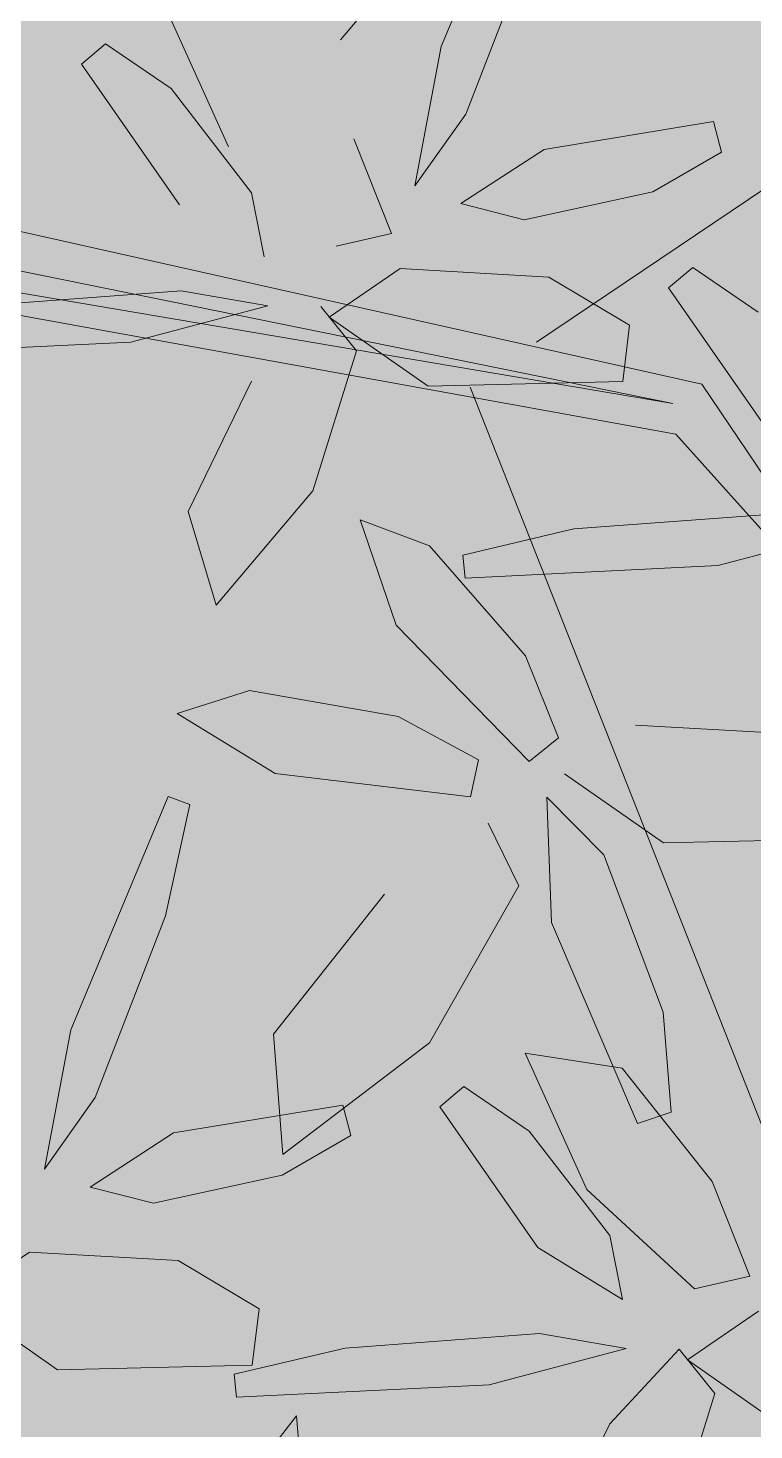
# Model space of a CAD drawing. Header units: metres. Extents: x 349703 to 349913, y 9282546 to 9282694.
# Drawn here: x 349746.865 to 349747.197, y 9282675.351 to 9282675.992 of the extents above; entities that cross this region are included whole.
import ezdxf

# ---------------------------------------------------------------- set-up
doc = ezdxf.new("R2010")
doc.units = ezdxf.units.M
doc.header["$LTSCALE"] = 0.25
doc.layers.add('AREA-VERDE', color=3, linetype='CONTINUOUS', lineweight=9)
doc.layers.add('ARQ-FONDO', color=253, linetype='CONTINUOUS', lineweight=9)

# ---------------------------------------------------------------- blocks, each defined once
blk = doc.blocks.new('291')
at = {"layer": 'AREA-VERDE', "lineweight": 0, "true_color": 0xc4e4b2, "transparency": 33554687}
h = blk.add_hatch(color=3, dxfattribs=at)
h.dxf.hatch_style = 1
h.paths.add_polyline_path([(349597.5555, 9282677.28782), (349595.42055, 9282677.28782), (349595.42055, 9282674.59295), (349597.5555, 9282674.59295)])
blk = doc.blocks.new('ARR2')
at = {"layer": 'ARQ-FONDO', "lineweight": 5}
for p, q in [((2741.55017, 1214.18297), (2742.08628, 1214.54424)), ((2741.48721, 1214.37856), (2741.55166, 1214.53291)), ((2741.48442, 1214.45845), (2741.4206, 1214.38296)), ((2741.55, 1214.45401), (2741.50338, 1214.33389)), ((2741.34655, 1214.31229), (2741.30586, 1214.40238)), ((2741.24938, 1214.36693), (2741.26535, 1214.38034)), ((2741.26535, 1214.38034), (2741.30854, 1214.35073)), ((2741.46982, 1214.28652), (2741.48721, 1214.37856)), ((2741.31405, 1214.27385), (2741.24938, 1214.36693)), ((2741.30854, 1214.35073), (2741.36181, 1214.28185)), ((2741.50338, 1214.33389), (2741.46982, 1214.28652)), ((2741.55525, 1214.31056), (2741.6671, 1214.3289)), ((2741.6671, 1214.3289), (2741.67234, 1214.30871)), ((2741.42948, 1214.31759), (2741.45426, 1214.25497)), ((2741.50006, 1214.27469), (2741.55525, 1214.31056)), ((2741.67234, 1214.30871), (2741.62703, 1214.28246)), ((2741.01447, 1214.29989), (2741.65941, 1214.15519)), ((2740.97842, 1214.27699), (2741.64026, 1214.1425)), ((2741.36181, 1214.28185), (2741.37017, 1214.23946)), ((2741.54192, 1214.264), (2741.50006, 1214.27469)), ((2741.62703, 1214.28246), (2741.54192, 1214.264)), ((2741.64026, 1214.1425), (2740.98495, 1214.25353)), ((2741.45426, 1214.25497), (2741.41775, 1214.24649)), ((2740.99091, 1214.24023), (2741.64218, 1214.12229)), ((2741.45995, 1214.23171), (2741.41304, 1214.19961)), ((2741.55821, 1214.22614), (2741.45995, 1214.23171)), ((2741.63747, 1214.21909), (2741.65344, 1214.23251)), ((2741.65344, 1214.23251), (2741.69662, 1214.2029)), ((2741.6117, 1214.19424), (2741.55821, 1214.22614)), ((2741.70214, 1214.12601), (2741.63747, 1214.21909)), ((2741.18682, 1214.20739), (2741.31531, 1214.21698)), ((2741.31531, 1214.21698), (2741.3725, 1214.20707)), ((2741.3725, 1214.20707), (2741.28194, 1214.18317)), ((2741.40768, 1214.2066), (2741.43105, 1214.17729)), ((2741.41304, 1214.19961), (2741.47847, 1214.15388)), ((2741.60718, 1214.157), (2741.6117, 1214.19424)), ((2741.28194, 1214.18317), (2741.11488, 1214.17495)), ((2741.43105, 1214.17729), (2741.40228, 1214.0847)), ((2741.31981, 1214.07116), (2741.36181, 1214.15729)), ((2741.47847, 1214.15388), (2741.60718, 1214.157)), ((2741.50623, 1214.15335), (2741.9224, 1213.0996)), ((2741.65941, 1214.15519), (2741.80031, 1213.9461)), ((2741.64218, 1214.12229), (2741.80031, 1213.9461)), ((2741.40228, 1214.0847), (2741.33846, 1214.00921)), ((2741.33846, 1214.00921), (2741.31981, 1214.07116)), ((2741.43359, 1214.06564), (2741.45733, 1213.99591)), ((2741.47933, 1214.04844), (2741.43359, 1214.06564)), ((2741.5749, 1214.05955), (2741.70339, 1214.06915)), ((2741.50152, 1214.0423), (2741.5749, 1214.05955)), ((2741.76059, 1214.05924), (2741.67003, 1214.03533)), ((2741.54292, 1213.9756), (2741.47933, 1214.04844)), ((2741.50296, 1214.02711), (2741.50152, 1214.0423)), ((2741.67003, 1214.03533), (2741.50296, 1214.02711)), ((2741.45733, 1213.99591), (2741.54524, 1213.90577)), ((2741.56476, 1213.92137), (2741.54292, 1213.9756)), ((2741.36034, 1213.95269), (2741.31262, 1213.93747)), ((2741.4588, 1213.93562), (2741.36034, 1213.95269)), ((2741.31262, 1213.93747), (2741.37732, 1213.89786)), ((2741.5118, 1213.90693), (2741.4588, 1213.93562)), ((2741.54524, 1213.90577), (2741.56476, 1213.92137)), ((2741.71379, 1213.92421), (2741.61553, 1213.92978)), ((2741.5065, 1213.88251), (2741.5118, 1213.90693)), ((2741.37732, 1213.89786), (2741.5065, 1213.88251)), ((2741.56861, 1213.89768), (2741.63404, 1213.85195)), ((2741.24222, 1213.7283), (2741.30667, 1213.88265)), ((2741.321, 1213.87741), (2741.30501, 1213.80374)), ((2741.30667, 1213.88265), (2741.321, 1213.87741)), ((2741.55701, 1213.88233), (2741.55999, 1213.79931)), ((2741.59473, 1213.84407), (2741.55701, 1213.88233)), ((2741.51811, 1213.86509), (2741.53857, 1213.8235)), ((2741.63404, 1213.85195), (2741.76276, 1213.85507)), ((2741.63382, 1213.74006), (2741.59473, 1213.84407)), ((2741.53857, 1213.8235), (2741.4794, 1213.7197)), ((2741.3763, 1213.72554), (2741.44973, 1213.81802)), ((2741.30501, 1213.80374), (2741.25839, 1213.68363)), ((2741.55999, 1213.79931), (2741.61691, 1213.66648)), ((2741.63927, 1213.67398), (2741.63382, 1213.74006)), ((2741.22483, 1213.63626), (2741.24222, 1213.7283)), ((2741.38243, 1213.64591), (2741.3763, 1213.72554)), ((2741.4794, 1213.7197), (2741.38243, 1213.64591)), ((2741.54272, 1213.71295), (2741.60667, 1213.70313)), ((2741.58341, 1213.62286), (2741.54272, 1213.71295)), ((2741.60667, 1213.70313), (2741.66635, 1213.62816)), ((2741.48625, 1213.6775), (2741.50222, 1213.69092)), ((2741.50222, 1213.69092), (2741.5454, 1213.66131)), ((2741.25839, 1213.68363), (2741.22483, 1213.63626)), ((2741.31026, 1213.6603), (2741.42211, 1213.67863)), ((2741.42211, 1213.67863), (2741.42735, 1213.65844)), ((2741.55092, 1213.58442), (2741.48625, 1213.6775)), ((2741.61691, 1213.66648), (2741.63927, 1213.67398)), ((2741.25507, 1213.62443), (2741.31026, 1213.6603)), ((2741.42735, 1213.65844), (2741.38204, 1213.6322)), ((2741.5454, 1213.66131), (2741.59868, 1213.59242)), ((2741.38204, 1213.6322), (2741.29693, 1213.61374)), ((2741.66635, 1213.62816), (2741.69112, 1213.56554)), ((2741.29693, 1213.61374), (2741.25507, 1213.62443)), ((2741.65461, 1213.55706), (2741.58341, 1213.62286)), ((2741.59868, 1213.59242), (2741.60704, 1213.55003)), ((2741.21496, 1213.58144), (2741.16805, 1213.54934)), ((2741.31322, 1213.57587), (2741.21496, 1213.58144)), ((2741.60704, 1213.55003), (2741.55092, 1213.58442)), ((2741.36671, 1213.54398), (2741.31322, 1213.57587)), ((2741.69112, 1213.56554), (2741.65461, 1213.55706)), ((2741.16805, 1213.54934), (2741.23348, 1213.50361)), ((2741.36219, 1213.50673), (2741.36671, 1213.54398)), ((2741.69682, 1213.54228), (2741.6499, 1213.51018)), ((2741.42368, 1213.51796), (2741.55217, 1213.52756)), ((2741.55217, 1213.52756), (2741.60937, 1213.51764)), ((2741.35031, 1213.50071), (2741.42368, 1213.51796)), ((2741.60937, 1213.51764), (2741.51881, 1213.49374)), ((2741.59868, 1213.46786), (2741.64455, 1213.51717)), ((2741.64455, 1213.51717), (2741.66792, 1213.48786)), ((2741.23348, 1213.50361), (2741.36219, 1213.50673)), ((2741.6499, 1213.51018), (2741.71533, 1213.46445)), ((2741.35174, 1213.48552), (2741.35031, 1213.50071)), ((2741.51881, 1213.49374), (2741.35174, 1213.48552)), ((2741.66792, 1213.48786), (2741.63915, 1213.39527)), ((2741.39156, 1213.47324), (2741.34063, 1213.4076)), ((2741.39598, 1213.41969), (2741.39156, 1213.47324)), ((2741.55668, 1213.38173), (2741.59868, 1213.46786))]:
    blk.add_line(p, q, dxfattribs=at)

msp = doc.modelspace()

# ---------------------------------------------------------------- block references
at = {"layer": 'ARQ-FONDO'}
msp.add_blockref('291', (150.21072, 0), dxfattribs=at)
at = {"layer": 'ARQ-FONDO', "xscale": 0.6917913537138002, "yscale": 0.6917913537138002, "zscale": 0.6917913537138002}
msp.add_blockref('ARR2', (347850.51677, 9281835.88709), dxfattribs=at)

doc.saveas('drawing.dxf')
